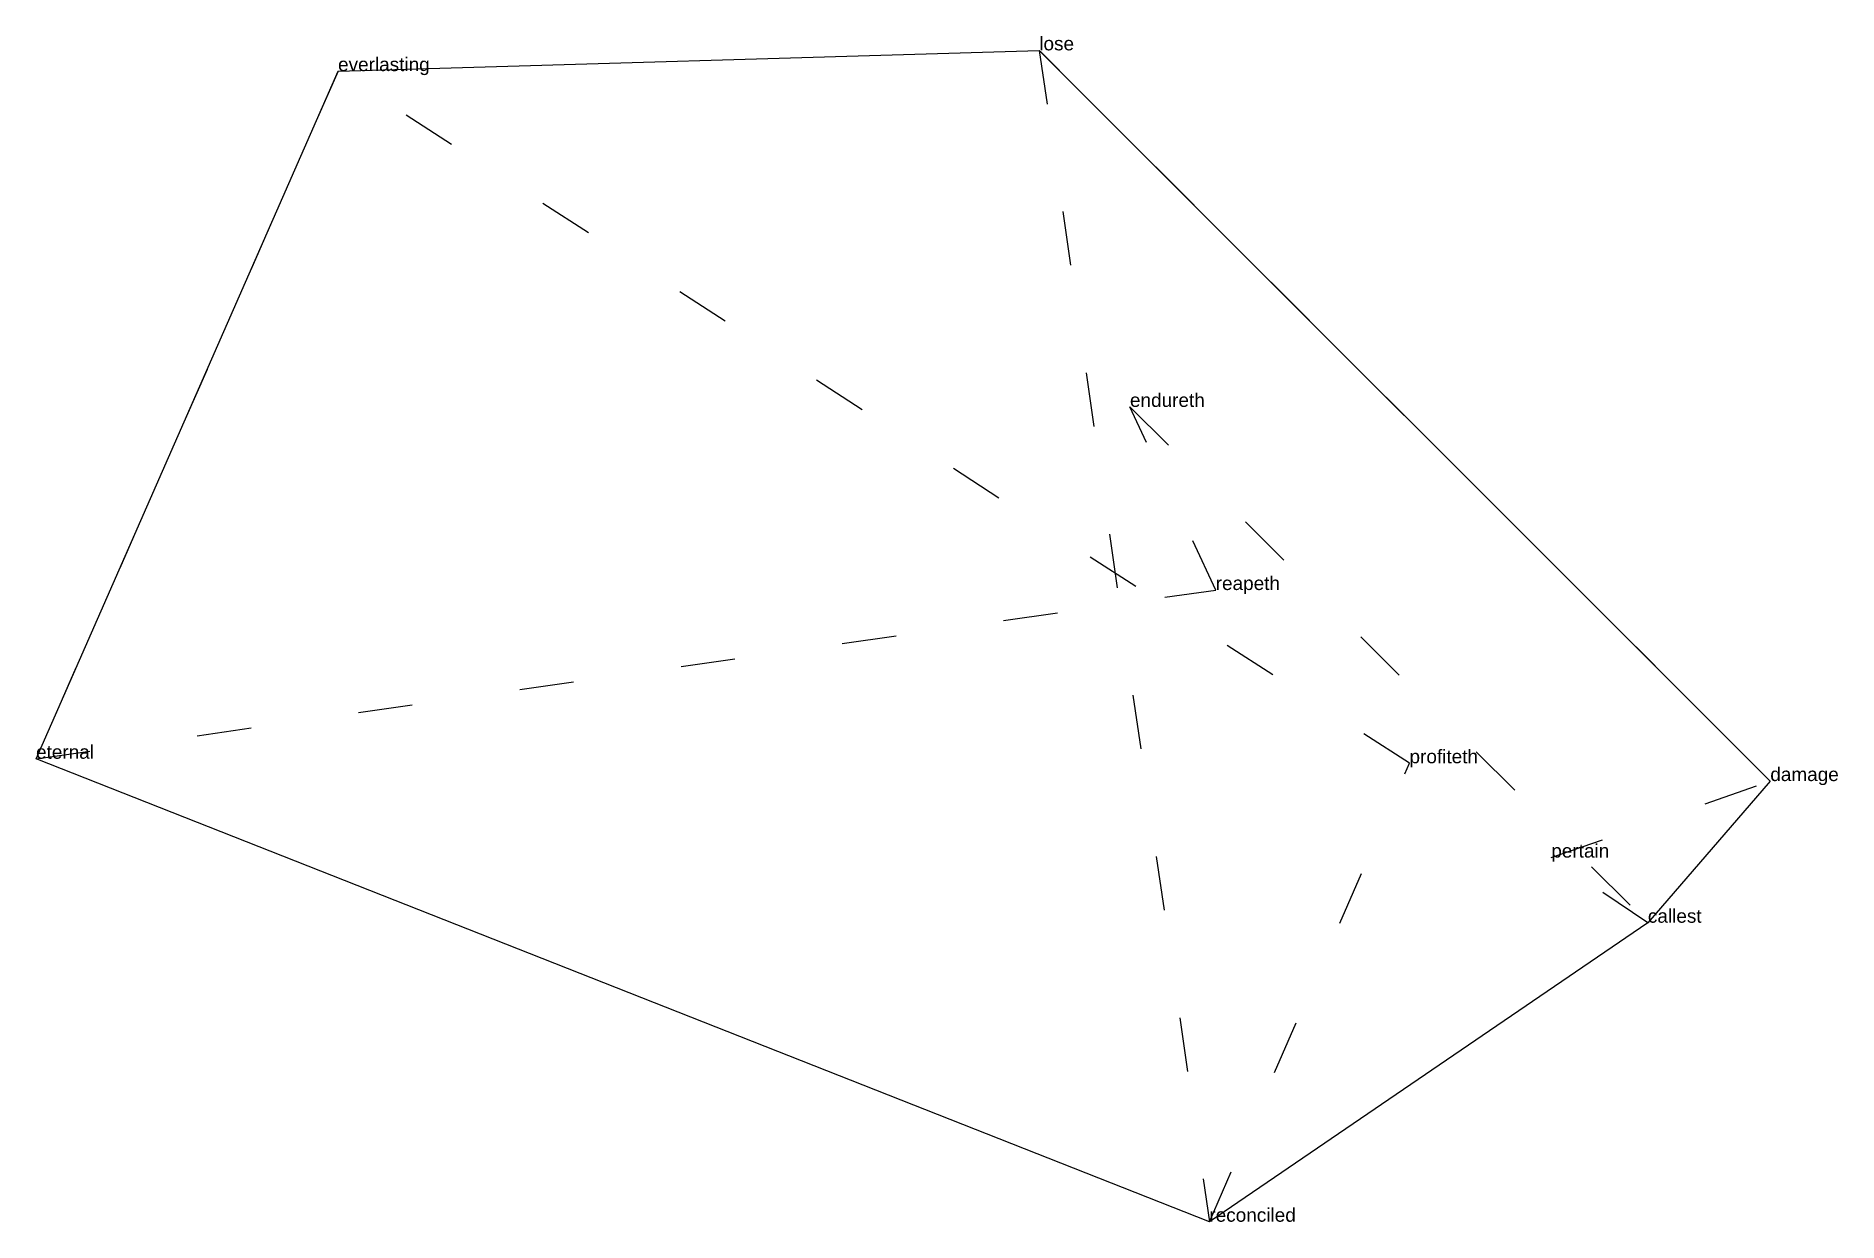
# Model space of a CAD drawing. Extents: x -0.53 to 2.79, y -2.89 to -0.71.
import ezdxf

# ---------------------------------------------------------------- set-up
doc = ezdxf.new("R2010")
doc.units = 0
doc.linetypes.add('DOT', pattern=[0.2, 0, -0.2])
doc.layers.add('TEXT', color=1, linetype='CONTINUOUS')
doc.styles.get("Standard").update_dxf_attribs({"font": 'arial.ttf'})

msp = doc.modelspace()

# ---------------------------------------------------------------- linework, layer by layer
at = {"layer": 'INTERNAL', "linetype": 'DOT'}
msp.add_polyline3d([(0.03, -0.7707, 0), (-0.5262, -2.037, 0), (1.6463, -1.7263, 0), (1.4884, -1.3891, 0), (2.4422, -2.339, 0), (2.2643, -2.219, 0), (2.6676, -2.0781, 0), (1.3214, -0.7325, 0), (1.6346, -2.8896, 0), (2.0032, -2.0453, 0), (0.03, -0.7707, 0)], close=True, dxfattribs=at)
at = {"layer": 'OUTLINE', "linetype": 'CONTINUOUS'}
msp.add_polyline3d([(1.6346, -2.8896, 0), (-0.5262, -2.037, 0), (0.03, -0.7707, 0), (1.3214, -0.7325, 0), (2.6676, -2.0781, 0), (2.4422, -2.339, 0), (1.6346, -2.8896, 0)], close=True, dxfattribs=at)

# ---------------------------------------------------------------- texts
at = {"layer": 'TEXT'}
for s, p in [('lose', (1.3214, -0.7325)), ('everlasting', (0.03, -0.7707)), ('endureth', (1.4884, -1.3891)), ('reapeth', (1.6463, -1.7263)), ('eternal', (-0.5262, -2.037)), ('profiteth', (2.0032, -2.0453)), ('damage', (2.6676, -2.0781)), ('pertain', (2.2643, -2.219)), ('callest', (2.4422, -2.339)), ('reconciled', (1.6346, -2.8896))]:
    msp.add_text(s, height=0.025, dxfattribs=at).set_placement(p)

doc.saveas('drawing.dxf')
